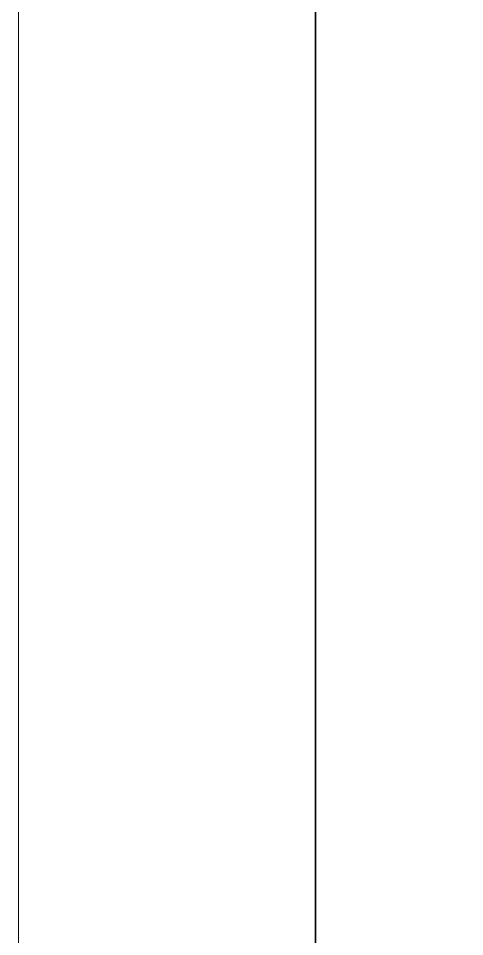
# Model space of a CAD drawing. Header units: millimetres. Extents: x -529782 to -142003, y -492574 to -273331.
# Drawn here: x -463400 to -461599, y -315873 to -312169 of the extents above; entities that cross this region are included whole.
import ezdxf

# ---------------------------------------------------------------- set-up
doc = ezdxf.new("R2010")
doc.units = ezdxf.units.MM
doc.header["$LTSCALE"] = 500
doc.header["$MEASUREMENT"] = 0
for name, color, linetype, lineweight in [('1.cat 30', 30, 'CONTINUOUS', 35), ('2.thay 145', 145, 'CONTINUOUS', 18), ('3.manh 08', 8, 'CONTINUOUS', 9)]:
    doc.layers.add(name, color=color, linetype=linetype, lineweight=lineweight)

# ---------------------------------------------------------------- blocks, each defined once
blk = doc.blocks.new('khung co loan')
at = {"layer": '1.cat 30'}
blk.add_lwpolyline([(1158.281703106128, -14553.47590842255), (1158.281703106128, -303.4759079545038), (20658.28170374641, -303.4759079545038), (20658.28170374641, -14553.47590842255)], close=True, dxfattribs=at)
at = {"layer": '3.manh 08'}
blk.add_lwpolyline([(0, -14850.00000048772), (21000.00000000023, -14850.00000048772), (21000.00000000023, -4.877219907939434e-07), (0, -4.877219907939434e-07)], close=True, dxfattribs=at)

msp = doc.modelspace()

# ---------------------------------------------------------------- block references
at = {"layer": '2.thay 145', "xscale": 1.034937242569868, "yscale": 1.034937242628075, "zscale": 1.034937242583367}
msp.add_blockref('khung co loan', (-463399.6339418958, -310248.0464436034), dxfattribs=at)

doc.saveas('drawing.dxf')
